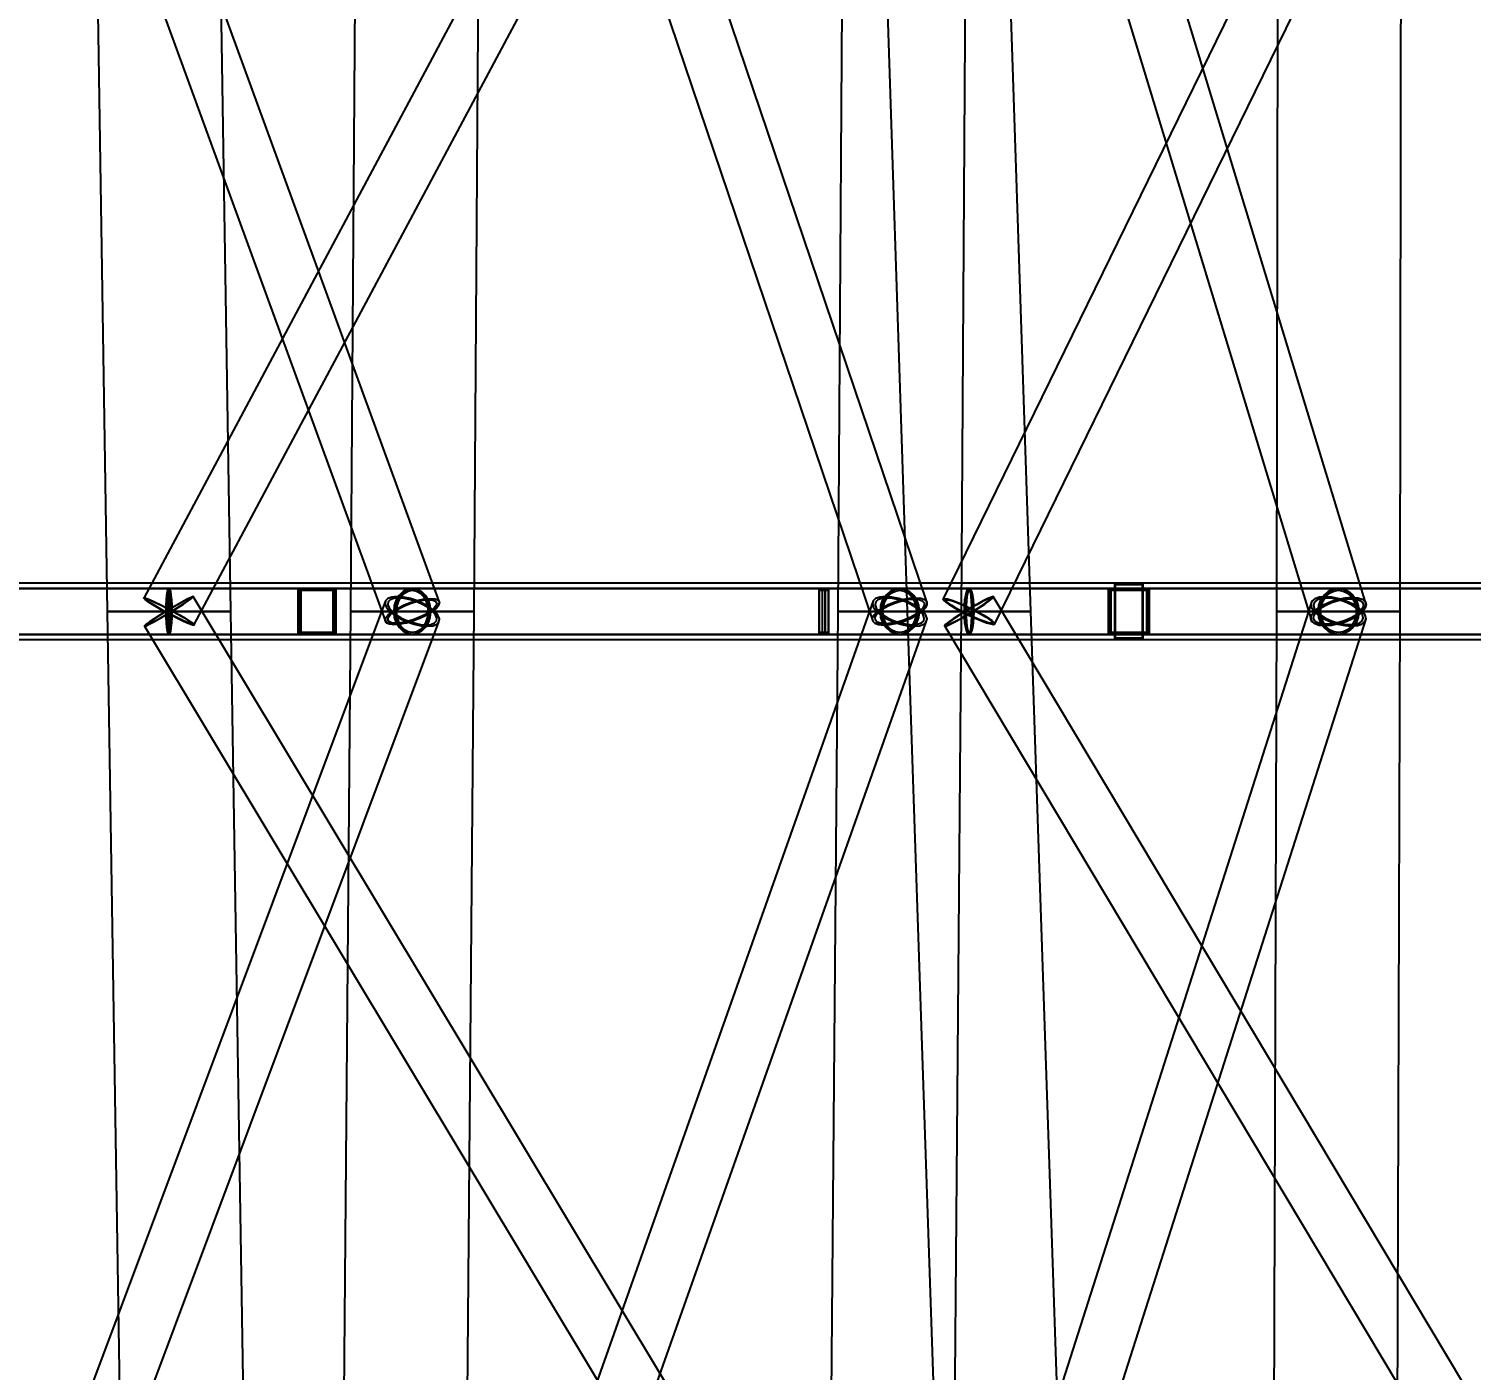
# Model space of a CAD drawing. Header units: millimetres. Extents: x -123812 to 252100, y -3000 to 639000.
# Drawn here: x 6005 to 18780, y 68280 to 80160 of the extents above; entities that cross this region are included whole.
import ezdxf

# ---------------------------------------------------------------- set-up
doc = ezdxf.new("R2010")
doc.units = ezdxf.units.MM
doc.layers.add('D-STR-DIM', color=7, linetype='Continuous', lineweight=13)
doc.layers.add('D-STR-STRC', color=7, linetype='Continuous', lineweight=25)
doc.styles.add('OpenSansCondensed-Light', font='OpenSansCondensed-Light.ttf')
doc.styles.add('TOWER_UNICODE', font='Arial Unicode.ttf')
doc.dimstyles.new('EZDXF', dxfattribs={"dimtxt": 0.25, "dimasz": 0.175, "dimexe": 0.375, "dimexo": 0.125, "dimgap": 0.1, "dimtad": 1, "dimlfac": 100, "dimzin": 12, "dimdsep": 46, "dimtxsty": 'OpenSansCondensed-Light', "dimblk": 'ARCHTICK', "dimcen": 2.5, "dimazin": 3, "dimtfac": 0.5, "dimtmove": 2, "dimatfit": 3})

# ---------------------------------------------------------------- blocks, each defined once
blk = doc.blocks.new('_ARCHTICK')
at = {"color": 0, "linetype": 'BYBLOCK', "const_width": 0.15}
blk.add_lwpolyline([(-0.5, -0.5), (0.5, 0.5)], dxfattribs=at)

msp = doc.modelspace()

# ---------------------------------------------------------------- linework, layer by layer
at = {"layer": 'D-STR-STRC'}
for points in [[(4594, 87418.6), (9161.4, 74918.6), (9172.1, 74900.3), (9198.5, 74888.8), (9238.7, 74884.9), (9289.9, 74888.8), (9348.8, 74900.3), (9411.2, 74918.6), (9473, 74942.4), (9529.9, 74970.2), (9578, 75000), (9614.1, 75029.8), (9635.7, 75057.6), (9641.3, 75081.4), (5073.9, 87581.4)], [(13696.9, 87616.6), (7021.9, 75116.6), (7034.6, 75104.6), (7061.7, 75085.4), (7101.3, 75060.4), (7150.7, 75031.3), (7206.5, 75000), (7265, 74968.7), (7322.1, 74939.6), (7374, 74914.6), (7417.1, 74895.4), (7448.5, 74883.4), (7466.1, 74879.3), (7468.6, 74883.4), (14143.6, 87383.4)], [(9250.5, 87414.6), (13479.5, 74914.6), (13498.3, 74895.4), (13532.1, 74883.4), (13578.6, 74879.3), (13634.6, 74883.4), (13696.4, 74895.4), (13759.6, 74914.6), (13820.1, 74939.6), (13873.6, 74968.7), (13916.6, 75000), (13946, 75031.3), (13960, 75060.4), (13957.5, 75085.4), (9728.5, 87585.4)], [(13555.4, 87437.6), (17360, 74937.6), (17369.3, 74911.7), (17394.7, 74891.9), (17434.4, 74879.4), (17485.7, 74875.1), (17545.1, 74879.4), (17608.6, 74891.9), (17671.9, 74911.7), (17730.6, 74937.6), (17780.7, 74967.7), (17818.8, 75000), (17842.4, 75032.3), (17849.8, 75062.4), (14045.2, 87562.4)], [(20218.1, 87611.2), (14104.4, 75111.2), (14109.4, 75099.7), (14129.5, 75081.4), (14163.6, 75057.6), (14209.1, 75029.8), (14263.1, 75000), (14321.8, 74970.2), (14381.3, 74942.4), (14437.4, 74918.6), (14486.5, 74900.3), (14525, 74888.8), (14550.5, 74884.9), (14561.1, 74888.8), (20674.8, 87388.8)], [(0, 74796.8), (7245.2, 74796.8), (7247.4, 74803.7), (7249.5, 74824), (7251.3, 74856.3), (7252.6, 74898.4), (7253.5, 74947.4), (7253.8, 75000), (7253.5, 75052.6), (7252.6, 75101.6), (7251.3, 75143.7), (7249.5, 75176), (7247.4, 75196.3), (7245.2, 75203.2), (0, 75203.2)], [(4951.6, 62407.1), (9637.6, 74907.1), (9641.3, 74934.3), (9628.6, 74966), (9600.5, 75000), (9558.8, 75034), (9506.3, 75065.7), (9446.7, 75092.9), (9384, 75113.7), (9322.5, 75126.8), (9266.4, 75131.3), (9219.4, 75126.8), (9184.9, 75113.7), (9165.1, 75092.9), (4479.1, 62592.9)], [(4779.5, 74796.8), (9401.3, 74796.8), (9440.5, 74803.7), (9477, 74824), (9508.4, 74856.3), (9532.4, 74898.4), (9547.6, 74947.4), (9552.7, 75000), (9547.6, 75052.6), (9532.4, 75101.6), (9508.4, 75143.7), (9477, 75176), (9440.5, 75196.3), (9401.3, 75203.2), (4779.5, 75203.2)], [(14970.7, 62631.3), (7461.5, 75131.3), (7447.4, 75126.8), (7419.5, 75113.7), (7379.8, 75092.8), (7330.9, 75065.7), (7276.1, 75034), (7219.2, 75000), (7164.2, 74966), (7114.6, 74934.3), (7073.9, 74907.2), (7044.9, 74886.3), (7029.6, 74873.2), (7028.9, 74868.7), (14538.1, 62368.7)], [(9531, 62407.2), (13954.1, 74907.2), (13960.5, 74934.3), (13950.3, 74966), (13924.3, 75000), (13884.4, 75034), (13833.1, 75065.7), (13774, 75092.8), (13711.1, 75113.7), (13648.7, 75126.8), (13591.1, 75131.3), (13542.2, 75126.8), (13505.3, 75113.7), (13482.9, 75092.8), (9059.8, 62592.8)], [(13858.2, 62435), (17849.1, 74935), (17842.4, 74966.3), (17819.4, 75000), (17781.9, 75033.7), (17732.3, 75065), (17674, 75092), (17611, 75112.6), (17547.6, 75125.6), (17488.1, 75130.1), (17436.5, 75125.6), (17396.5, 75112.6), (17370.6, 75092), (17360.7, 75065), (13369.8, 62565)], [(22017.6, 62631.3), (14547.9, 75131.3), (14531, 75126.8), (14500.6, 75113.7), (14458.7, 75092.9), (14408.3, 75065.7), (14352.8, 75034), (14295.8, 75000), (14241.4, 74966), (14193.2, 74934.3), (14154.5, 74907.1), (14128, 74886.3), (14115.4, 74873.2), (14117.7, 74868.7), (21587.4, 62368.7)], [(21115.7, 75203.2), (14332.8, 75203.2), (14322, 75196.3), (14311.9, 75176), (14303.3, 75143.7), (14296.7, 75101.6), (14292.5, 75052.6), (14291.1, 75000), (14292.5, 74947.4), (14296.7, 74898.4), (14303.3, 74856.3), (14311.9, 74824), (14322, 74803.7), (14332.8, 74796.8), (21115.7, 74796.8)], [(20963.7, 75203.2), (17604.9, 75203.2), (17558.3, 75196.3), (17514.9, 75176), (17477.6, 75143.7), (17449, 75101.6), (17431, 75052.6), (17424.8, 75000), (17431, 74947.4), (17449, 74898.4), (17477.6, 74856.3), (17514.9, 74824), (17558.3, 74803.7), (17604.9, 74796.8), (20963.7, 74796.8)]]:
    msp.add_lwpolyline(points, dxfattribs=at)
for points in [[(6502.9, 87500), (6697.6, 75000), (7792.9, 75000), (7595.8, 87500)], [(8853.7, 75000), (9949, 75000), (10036, 87500), (8943, 87500)], [(13170.9, 75000), (14266.2, 75000), (14346.8, 87500), (13253.8, 87500)], [(13373.8, 87500), (13785.1, 75000), (14880.4, 75000), (14466.8, 87500)], [(17057.3, 75000), (18152.6, 75000), (18170, 87500), (17077, 87500)], [(5244.4, 74750), (25736, 74750), (25736, 75250), (5244.4, 75250)], [(5244.4, 74750), (15873.1, 74750), (15873.1, 75250), (5244.4, 75250)], [(15623.1, 75250), (15873.1, 75250), (15873.1, 74750), (15623.1, 74750)], [(-149.1, 74800), (8707.1, 74800), (8707.1, 75200), (-149.1, 75200)], [(-11.8, 74800), (13059, 74800), (13059, 75200), (-11.8, 75200)], [(7219.2, 75000), (7164.2, 74966), (7114.6, 74934.3), (7073.9, 74907.2), (7044.9, 74886.3), (7029.6, 74873.2), (7028.9, 74868.7), (7043, 74873.2), (7070.9, 74886.3), (7110.6, 74907.2), (7159.6, 74934.3), (7214.3, 74966), (7271.2, 75000), (7326.3, 75034), (7375.9, 75065.7), (7416.5, 75092.8), (7445.5, 75113.7), (7460.9, 75126.8), (7461.5, 75131.3), (7447.4, 75126.8), (7419.5, 75113.7), (7379.8, 75092.8), (7330.9, 75065.7), (7276.1, 75034)], [(7219.8, 75000), (7220.7, 74947.4), (7223.2, 74898.4), (7227.3, 74856.3), (7232.5, 74824), (7238.6, 74803.7), (7245.2, 74796.8), (14332.8, 74796.8), (14339.3, 74803.7), (14345.5, 74824), (14350.7, 74856.3), (14354.8, 74898.4), (14357.3, 74947.4), (14358.2, 75000), (14357.3, 75052.6), (14354.8, 75101.6), (14350.7, 75143.7), (14345.5, 75176), (14339.3, 75196.3), (14332.8, 75203.2), (7245.2, 75203.2), (7238.6, 75196.3), (7232.5, 75176), (7227.3, 75143.7), (7223.2, 75101.6), (7220.7, 75052.6)], [(7270.6, 75000), (7269.8, 74947.4), (7267.2, 74898.4), (7263.2, 74856.3), (7257.9, 74824), (7251.8, 74803.7), (7245.2, 74796.8), (7238.6, 74803.7), (7232.5, 74824), (7227.3, 74856.3), (7223.2, 74898.4), (7220.7, 74947.4), (7219.8, 75000), (7220.7, 75052.6), (7223.2, 75101.6), (7227.3, 75143.7), (7232.5, 75176), (7238.6, 75196.3), (7245.2, 75203.2), (7251.8, 75196.3), (7257.9, 75176), (7263.2, 75143.7), (7267.2, 75101.6), (7269.8, 75052.6)], [(7268.6, 75000), (7267.8, 74951.5), (7265.5, 74906.4), (7261.8, 74867.6), (7256.9, 74837.9), (7251.3, 74819.2), (7245.2, 74812.8), (7239.2, 74819.2), (7233.5, 74837.9), (7228.7, 74867.6), (7225, 74906.4), (7222.6, 74951.5), (7221.8, 75000), (7222.6, 75048.5), (7225, 75093.6), (7228.7, 75132.4), (7233.5, 75162.1), (7239.2, 75180.8), (7245.2, 75187.2), (7251.3, 75180.8), (7256.9, 75162.1), (7261.8, 75132.4), (7265.5, 75093.6), (7267.8, 75048.5)], [(7253.8, 75000), (7253.5, 74947.4), (7252.6, 74898.4), (7251.3, 74856.3), (7249.5, 74824), (7247.4, 74803.7), (7245.2, 74796.8), (7243, 74803.7), (7241, 74824), (7239.2, 74856.3), (7237.8, 74898.4), (7237, 74947.4), (7236.7, 75000), (7237, 75052.6), (7237.8, 75101.6), (7239.2, 75143.7), (7241, 75176), (7243, 75196.3), (7245.2, 75203.2), (7247.4, 75196.3), (7249.5, 75176), (7251.3, 75143.7), (7252.6, 75101.6), (7253.5, 75052.6)], [(7253.1, 75000), (7252.8, 74951.5), (7252, 74906.4), (7250.8, 74867.6), (7249.2, 74837.9), (7247.3, 74819.2), (7245.2, 74812.8), (7243.2, 74819.2), (7241.3, 74837.9), (7239.7, 74867.6), (7238.4, 74906.4), (7237.6, 74951.5), (7237.4, 75000), (7237.6, 75048.5), (7238.4, 75093.6), (7239.7, 75132.4), (7241.3, 75162.1), (7243.2, 75180.8), (7245.2, 75187.2), (7247.3, 75180.8), (7249.2, 75162.1), (7250.8, 75132.4), (7252, 75093.6), (7252.8, 75048.5)], [(8391.1, 74800), (15915.1, 74800), (15915.1, 75200), (8391.1, 75200)], [(8391.1, 75200), (8725.1, 75200), (8725.1, 74800), (8391.1, 74800)], [(8401.1, 75188), (8715.1, 75188), (8715.1, 74812), (8401.1, 74812)], [(8409, 75200), (8707.1, 75200), (8707.1, 74800), (8409, 74800)], [(8418, 75188), (8698.2, 75188), (8698.2, 74812), (8418, 74812)], [(9202.2, 75000), (9243.9, 74966), (9296.3, 74934.3), (9355.9, 74907.1), (9418.6, 74886.3), (9480.1, 74873.2), (9536.3, 74868.7), (9583.2, 74873.2), (9617.8, 74886.3), (9637.6, 74907.1), (9641.3, 74934.3), (9628.6, 74966), (9600.5, 75000), (9558.8, 75034), (9506.3, 75065.7), (9446.7, 75092.9), (9384, 75113.7), (9322.5, 75126.8), (9266.4, 75131.3), (9219.4, 75126.8), (9184.9, 75113.7), (9165.1, 75092.9), (9161.4, 75065.7), (9174, 75034)], [(9239.4, 75000), (9244.9, 74947.4), (9261.1, 74898.4), (9286.8, 74856.3), (9320.4, 74824), (9359.4, 74803.7), (9401.3, 74796.8), (13718.5, 74796.8), (13760.4, 74803.7), (13799.5, 74824), (13833, 74856.3), (13858.7, 74898.4), (13874.9, 74947.4), (13880.4, 75000), (13874.9, 75052.6), (13858.7, 75101.6), (13833, 75143.7), (13799.5, 75176), (13760.4, 75196.3), (13718.5, 75203.2), (9401.3, 75203.2), (9359.4, 75196.3), (9320.4, 75176), (9286.8, 75143.7), (9261.1, 75101.6), (9244.9, 75052.6)], [(9563.2, 75000), (9557.7, 74947.4), (9541.5, 74898.4), (9515.8, 74856.3), (9482.3, 74824), (9443.2, 74803.7), (9401.3, 74796.8), (9359.4, 74803.7), (9320.4, 74824), (9286.8, 74856.3), (9261.1, 74898.4), (9244.9, 74947.4), (9239.4, 75000), (9244.9, 75052.6), (9261.1, 75101.6), (9286.8, 75143.7), (9320.4, 75176), (9359.4, 75196.3), (9401.3, 75203.2), (9443.2, 75196.3), (9482.3, 75176), (9515.8, 75143.7), (9541.5, 75101.6), (9557.7, 75052.6)], [(9552.7, 75000), (9547.6, 74947.4), (9532.4, 74898.4), (9508.4, 74856.3), (9477, 74824), (9440.5, 74803.7), (9401.3, 74796.8), (9362.1, 74803.7), (9325.6, 74824), (9294.2, 74856.3), (9270.2, 74898.4), (9255.1, 74947.4), (9249.9, 75000), (9255.1, 75052.6), (9270.2, 75101.6), (9294.2, 75143.7), (9325.6, 75176), (9362.1, 75196.3), (9401.3, 75203.2), (9440.5, 75196.3), (9477, 75176), (9508.4, 75143.7), (9532.4, 75101.6), (9547.6, 75052.6)], [(9550.5, 75000), (9545.4, 74951.5), (9530.5, 74906.4), (9506.8, 74867.6), (9475.9, 74837.9), (9439.9, 74819.2), (9401.3, 74812.8), (9362.7, 74819.2), (9326.7, 74837.9), (9295.8, 74867.6), (9272.1, 74906.4), (9257.2, 74951.5), (9252.2, 75000), (9257.2, 75048.5), (9272.1, 75093.6), (9295.8, 75132.4), (9326.7, 75162.1), (9362.7, 75180.8), (9401.3, 75187.2), (9439.9, 75180.8), (9475.9, 75162.1), (9506.8, 75132.4), (9530.5, 75093.6), (9545.4, 75048.5)], [(9540.8, 75000), (9536, 74951.5), (9522.1, 74906.4), (9499.9, 74867.6), (9471.1, 74837.9), (9437.4, 74819.2), (9401.3, 74812.8), (9365.2, 74819.2), (9331.6, 74837.9), (9302.7, 74867.6), (9280.5, 74906.4), (9266.6, 74951.5), (9261.8, 75000), (9266.6, 75048.5), (9280.5, 75093.6), (9302.7, 75132.4), (9331.6, 75162.1), (9365.2, 75180.8), (9401.3, 75187.2), (9437.4, 75180.8), (9471.1, 75162.1), (9499.9, 75132.4), (9522.1, 75093.6), (9536, 75048.5)], [(13006.2, 74800), (25652, 74800), (25652, 75200), (13006.2, 75200)], [(13006.2, 75200), (13088.2, 75200), (13088.2, 74800), (13006.2, 74800)], [(13008.7, 75188), (13085.7, 75188), (13085.7, 74812), (13008.7, 74812)], [(13035.4, 75200), (13059, 75200), (13059, 74800), (13035.4, 74800)], [(13036.1, 75188), (13058.3, 75188), (13058.3, 74812), (13036.1, 74812)], [(13512.7, 75000), (13552.7, 74966), (13604, 74934.3), (13663.1, 74907.2), (13725.9, 74886.3), (13788.3, 74873.2), (13845.9, 74868.7), (13894.8, 74873.2), (13931.8, 74886.3), (13954.1, 74907.2), (13960.5, 74934.3), (13950.3, 74966), (13924.3, 75000), (13884.4, 75034), (13833.1, 75065.7), (13774, 75092.8), (13711.1, 75113.7), (13648.7, 75126.8), (13591.1, 75131.3), (13542.2, 75126.8), (13505.3, 75113.7), (13482.9, 75092.8), (13476.6, 75065.7), (13486.7, 75034)], [(13547, 75000), (13552.8, 74947.4), (13569.9, 74898.4), (13597.2, 74856.3), (13632.7, 74824), (13674.1, 74803.7), (13718.5, 74796.8), (17604.9, 74796.8), (17649.3, 74803.7), (17690.7, 74824), (17726.2, 74856.3), (17753.5, 74898.4), (17770.6, 74947.4), (17776.5, 75000), (17770.6, 75052.6), (17753.5, 75101.6), (17726.2, 75143.7), (17690.7, 75176), (17649.3, 75196.3), (17604.9, 75203.2), (13718.5, 75203.2), (13674.1, 75196.3), (13632.7, 75176), (13597.2, 75143.7), (13569.9, 75101.6), (13552.8, 75052.6)], [(13890.1, 75000), (13884.2, 74947.4), (13867.1, 74898.4), (13839.8, 74856.3), (13804.3, 74824), (13762.9, 74803.7), (13718.5, 74796.8), (13674.1, 74803.7), (13632.7, 74824), (13597.2, 74856.3), (13569.9, 74898.4), (13552.8, 74947.4), (13547, 75000), (13552.8, 75052.6), (13569.9, 75101.6), (13597.2, 75143.7), (13632.7, 75176), (13674.1, 75196.3), (13718.5, 75203.2), (13762.9, 75196.3), (13804.3, 75176), (13839.8, 75143.7), (13867.1, 75101.6), (13884.2, 75052.6)], [(13880.4, 75000), (13874.9, 74947.4), (13858.7, 74898.4), (13833, 74856.3), (13799.5, 74824), (13760.4, 74803.7), (13718.5, 74796.8), (13676.6, 74803.7), (13637.6, 74824), (13604, 74856.3), (13578.3, 74898.4), (13562.1, 74947.4), (13556.6, 75000), (13562.1, 75052.6), (13578.3, 75101.6), (13604, 75143.7), (13637.6, 75176), (13676.6, 75196.3), (13718.5, 75203.2), (13760.4, 75196.3), (13799.5, 75176), (13833, 75143.7), (13858.7, 75101.6), (13874.9, 75052.6)], [(13876.6, 75000), (13871.2, 74951.5), (13855.4, 74906.4), (13830.3, 74867.6), (13797.5, 74837.9), (13759.4, 74819.2), (13718.5, 74812.8), (13677.6, 74819.2), (13639.5, 74837.9), (13606.8, 74867.6), (13581.6, 74906.4), (13565.9, 74951.5), (13560.5, 75000), (13565.9, 75048.5), (13581.6, 75093.6), (13606.8, 75132.4), (13639.5, 75162.1), (13677.6, 75180.8), (13718.5, 75187.2), (13759.4, 75180.8), (13797.5, 75162.1), (13830.3, 75132.4), (13855.4, 75093.6), (13871.2, 75048.5)], [(13867.7, 75000), (13862.6, 74951.5), (13847.7, 74906.4), (13824, 74867.6), (13793.1, 74837.9), (13757.1, 74819.2), (13718.5, 74812.8), (13679.9, 74819.2), (13643.9, 74837.9), (13613, 74867.6), (13589.3, 74906.4), (13574.4, 74951.5), (13569.4, 75000), (13574.4, 75048.5), (13589.3, 75093.6), (13613, 75132.4), (13643.9, 75162.1), (13679.9, 75180.8), (13718.5, 75187.2), (13757.1, 75180.8), (13793.1, 75162.1), (13824, 75132.4), (13847.7, 75093.6), (13862.6, 75048.5)], [(14295.8, 75000), (14241.4, 74966), (14193.2, 74934.3), (14154.5, 74907.1), (14128, 74886.3), (14115.4, 74873.2), (14117.7, 74868.7), (14134.6, 74873.2), (14165, 74886.3), (14206.8, 74907.1), (14257.2, 74934.3), (14312.8, 74966), (14369.7, 75000), (14424.1, 75034), (14472.3, 75065.7), (14511, 75092.9), (14537.5, 75113.7), (14550.1, 75126.8), (14547.9, 75131.3), (14531, 75126.8), (14500.6, 75113.7), (14458.7, 75092.9), (14408.3, 75065.7), (14352.8, 75034)], [(14374.4, 75000), (14373, 74947.4), (14368.8, 74898.4), (14362.2, 74856.3), (14353.6, 74824), (14343.5, 74803.7), (14332.8, 74796.8), (14322, 74803.7), (14311.9, 74824), (14303.3, 74856.3), (14296.7, 74898.4), (14292.5, 74947.4), (14291.1, 75000), (14292.5, 75052.6), (14296.7, 75101.6), (14303.3, 75143.7), (14311.9, 75176), (14322, 75196.3), (14332.8, 75203.2), (14343.5, 75196.3), (14353.6, 75176), (14362.2, 75143.7), (14368.8, 75101.6), (14373, 75052.6)], [(14371.1, 75000), (14369.8, 74951.5), (14366, 74906.4), (14359.9, 74867.6), (14352, 74837.9), (14342.7, 74819.2), (14332.8, 74812.8), (14322.8, 74819.2), (14313.6, 74837.9), (14305.6, 74867.6), (14299.5, 74906.4), (14295.7, 74951.5), (14294.4, 75000), (14295.7, 75048.5), (14299.5, 75093.6), (14305.6, 75132.4), (14313.6, 75162.1), (14322.8, 75180.8), (14332.8, 75187.2), (14342.7, 75180.8), (14352, 75162.1), (14359.9, 75132.4), (14366, 75093.6), (14369.8, 75048.5)], [(14358.2, 75000), (14357.3, 74947.4), (14354.8, 74898.4), (14350.7, 74856.3), (14345.5, 74824), (14339.3, 74803.7), (14332.8, 74796.8), (14326.2, 74803.7), (14320.1, 74824), (14314.8, 74856.3), (14310.8, 74898.4), (14308.2, 74947.4), (14307.4, 75000), (14308.2, 75052.6), (14310.8, 75101.6), (14314.8, 75143.7), (14320.1, 75176), (14326.2, 75196.3), (14332.8, 75203.2), (14339.3, 75196.3), (14345.5, 75176), (14350.7, 75143.7), (14354.8, 75101.6), (14357.3, 75052.6)], [(14356.2, 75000), (14355.4, 74951.5), (14353, 74906.4), (14349.3, 74867.6), (14344.5, 74837.9), (14338.8, 74819.2), (14332.8, 74812.8), (14326.7, 74819.2), (14321.1, 74837.9), (14316.2, 74867.6), (14312.5, 74906.4), (14310.2, 74951.5), (14309.4, 75000), (14310.2, 75048.5), (14312.5, 75093.6), (14316.2, 75132.4), (14321.1, 75162.1), (14326.7, 75180.8), (14332.8, 75187.2), (14338.8, 75180.8), (14344.5, 75162.1), (14349.3, 75132.4), (14353, 75093.6), (14355.4, 75048.5)], [(15569.3, 74800), (21784.1, 74800), (21784.1, 75200), (15569.3, 75200)], [(15569.3, 75200), (15926.9, 75200), (15926.9, 74800), (15569.3, 74800)], [(15580, 75188), (15916.2, 75188), (15916.2, 74812), (15580, 74812)], [(15581.1, 75200), (15915.1, 75200), (15915.1, 74800), (15581.1, 74800)], [(15591.1, 75188), (15905.1, 75188), (15905.1, 74812), (15591.1, 74812)], [(15629.1, 75238), (15867.1, 75238), (15867.1, 74762), (15629.1, 74762)], [(17818.8, 75000), (17780.7, 74967.7), (17730.6, 74937.6), (17671.9, 74911.7), (17608.6, 74891.9), (17545.1, 74879.4), (17485.7, 74875.1), (17434.4, 74879.4), (17394.7, 74891.9), (17369.3, 74911.7), (17360, 74937.6), (17367.4, 74967.7), (17391, 75000), (17429.2, 75032.3), (17479.3, 75062.4), (17538, 75088.3), (17601.2, 75108.1), (17664.7, 75120.6), (17724.2, 75124.9), (17775.5, 75120.6), (17815.2, 75108.1), (17840.5, 75088.3), (17849.8, 75062.4), (17842.4, 75032.3)], [(17390.4, 75000), (17428, 74966.3), (17477.6, 74935), (17535.9, 74908), (17598.9, 74887.4), (17662.3, 74874.4), (17721.8, 74869.9), (17773.3, 74874.4), (17813.4, 74887.4), (17839.2, 74908), (17849.1, 74935), (17842.4, 74966.3), (17819.4, 75000), (17781.9, 75033.7), (17732.3, 75065), (17674, 75092), (17611, 75112.6), (17547.6, 75125.6), (17488.1, 75130.1), (17436.5, 75125.6), (17396.5, 75112.6), (17370.6, 75092), (17360.7, 75065), (17367.5, 75033.7)], [(17785, 75000), (17778.9, 74947.4), (17760.9, 74898.4), (17732.3, 74856.3), (17695, 74824), (17651.5, 74803.7), (17604.9, 74796.8), (17558.3, 74803.7), (17514.9, 74824), (17477.6, 74856.3), (17449, 74898.4), (17431, 74947.4), (17424.8, 75000), (17431, 75052.6), (17449, 75101.6), (17477.6, 75143.7), (17514.9, 75176), (17558.3, 75196.3), (17604.9, 75203.2), (17651.5, 75196.3), (17695, 75176), (17732.3, 75143.7), (17760.9, 75101.6), (17778.9, 75052.6)], [(17776.5, 75000), (17770.6, 74947.4), (17753.5, 74898.4), (17726.2, 74856.3), (17690.7, 74824), (17649.3, 74803.7), (17604.9, 74796.8), (17560.5, 74803.7), (17519.1, 74824), (17483.6, 74856.3), (17456.4, 74898.4), (17439.2, 74947.4), (17433.4, 75000), (17439.2, 75052.6), (17456.4, 75101.6), (17483.6, 75143.7), (17519.1, 75176), (17560.5, 75196.3), (17604.9, 75203.2), (17649.3, 75196.3), (17690.7, 75176), (17726.2, 75143.7), (17753.5, 75101.6), (17770.6, 75052.6)], [(17770.8, 75000), (17765.2, 74951.5), (17748.6, 74906.4), (17722.2, 74867.6), (17687.9, 74837.9), (17647.9, 74819.2), (17604.9, 74812.8), (17562, 74819.2), (17522, 74837.9), (17487.6, 74867.6), (17461.2, 74906.4), (17444.7, 74951.5), (17439, 75000), (17444.7, 75048.5), (17461.2, 75093.6), (17487.6, 75132.4), (17522, 75162.1), (17562, 75180.8), (17604.9, 75187.2), (17647.9, 75180.8), (17687.9, 75162.1), (17722.2, 75132.4), (17748.6, 75093.6), (17765.2, 75048.5)], [(17763, 75000), (17757.6, 74951.5), (17741.8, 74906.4), (17716.7, 74867.6), (17683.9, 74837.9), (17645.8, 74819.2), (17604.9, 74812.8), (17564, 74819.2), (17525.9, 74837.9), (17493.2, 74867.6), (17468.1, 74906.4), (17452.3, 74951.5), (17446.9, 75000), (17452.3, 75048.5), (17468.1, 75093.6), (17493.2, 75132.4), (17525.9, 75162.1), (17564, 75180.8), (17604.9, 75187.2), (17645.8, 75180.8), (17683.9, 75162.1), (17716.7, 75132.4), (17741.8, 75093.6), (17757.6, 75048.5)], [(6697.6, 75000), (6896, 62500), (7993.7, 62500), (7792.9, 75000)], [(7792.9, 75000), (7774.2, 75000), (7719.5, 75000), (7632.5, 75000), (7519, 75000), (7387, 75000), (7245.2, 75000), (7103.5, 75000), (6971.4, 75000), (6858, 75000), (6770.9, 75000), (6716.2, 75000), (6697.6, 75000), (6716.2, 75000), (6770.9, 75000), (6858, 75000), (6971.4, 75000), (7103.5, 75000), (7245.2, 75000), (7387, 75000), (7519, 75000), (7632.5, 75000), (7719.5, 75000), (7774.2, 75000)], [(7283.9, 75000), (7339.8, 74968.7), (7389.2, 74939.6), (7428.8, 74914.6), (7455.8, 74895.4), (7468.6, 74883.4), (7466.1, 74879.3), (7448.5, 74883.4), (7417.1, 74895.4), (7374, 74914.6), (7322.1, 74939.6), (7265, 74968.7), (7206.5, 75000), (7150.7, 75031.3), (7101.3, 75060.4), (7061.7, 75085.4), (7034.6, 75104.6), (7021.9, 75116.6), (7024.4, 75120.7), (7041.9, 75116.6), (7073.3, 75104.6), (7116.4, 75085.4), (7168.3, 75060.4), (7225.5, 75031.3)], [(7280.1, 75000), (7330.5, 74971.8), (7375, 74945.6), (7410.7, 74923), (7435.1, 74905.7), (7446.6, 74894.9), (7444.3, 74891.1), (7428.5, 74894.9), (7400.2, 74905.7), (7361.3, 74923), (7314.6, 74945.6), (7263, 74971.8), (7210.3, 75000), (7160, 75028.2), (7115.4, 75054.4), (7079.7, 75077), (7055.3, 75094.3), (7043.9, 75105.1), (7046.1, 75108.9), (7061.9, 75105.1), (7090.2, 75094.3), (7129.1, 75077), (7175.9, 75054.4), (7227.4, 75028.2)], [(7221.8, 75000), (7172.1, 74969.4), (7127.4, 74940.8), (7090.8, 74916.3), (7064.6, 74897.5), (7050.8, 74885.7), (7050.2, 74881.6), (7062.9, 74885.7), (7088.1, 74897.5), (7123.9, 74916.3), (7168, 74940.8), (7217.4, 74969.4), (7268.6, 75000), (7318.3, 75030.6), (7363, 75059.2), (7399.7, 75083.7), (7425.8, 75102.5), (7439.6, 75114.3), (7440.2, 75118.4), (7427.5, 75114.3), (7402.4, 75102.5), (7366.5, 75083.7), (7322.4, 75059.2), (7273.1, 75030.6)], [(8746.6, 62500), (9844.2, 62500), (9949, 75000), (8853.7, 75000)], [(9949, 75000), (9930.3, 75000), (9875.6, 75000), (9788.6, 75000), (9675.1, 75000), (9543.1, 75000), (9401.3, 75000), (9259.6, 75000), (9127.5, 75000), (9014.1, 75000), (8927, 75000), (8872.3, 75000), (8853.7, 75000), (8872.3, 75000), (8927, 75000), (9014.1, 75000), (9127.5, 75000), (9259.6, 75000), (9401.3, 75000), (9543.1, 75000), (9675.1, 75000), (9788.6, 75000), (9875.6, 75000), (9930.3, 75000)], [(9578, 75000), (9529.9, 74970.2), (9473, 74942.4), (9411.2, 74918.6), (9348.8, 74900.3), (9289.9, 74888.8), (9238.7, 74884.9), (9198.5, 74888.8), (9172.1, 74900.3), (9161.4, 74918.6), (9167, 74942.4), (9188.5, 74970.2), (9224.6, 75000), (9272.7, 75029.8), (9329.6, 75057.6), (9391.4, 75081.4), (9453.8, 75099.7), (9512.7, 75111.2), (9564, 75115.1), (9604.1, 75111.2), (9630.5, 75099.7), (9641.3, 75081.4), (9635.7, 75057.6), (9614.1, 75029.8)], [(9221.8, 75000), (9259.4, 74969.4), (9306.6, 74940.8), (9360.4, 74916.3), (9416.9, 74897.5), (9472.4, 74885.6), (9523, 74881.6), (9565.3, 74885.6), (9596.4, 74897.5), (9614.3, 74916.3), (9617.6, 74940.8), (9606.2, 74969.4), (9580.9, 75000), (9543.3, 75030.6), (9496, 75059.2), (9442.2, 75083.7), (9385.7, 75102.5), (9330.3, 75114.4), (9279.7, 75118.4), (9237.3, 75114.4), (9206.2, 75102.5), (9188.3, 75083.7), (9185, 75059.2), (9196.4, 75030.6)], [(9560.6, 75000), (9517.2, 74973.1), (9465.9, 74948.1), (9410.3, 74926.6), (9354, 74910.1), (9300.9, 74899.7), (9254.7, 74896.2), (9218.4, 74899.7), (9194.7, 74910.1), (9185, 74926.6), (9190, 74948.1), (9209.5, 74973.1), (9242, 75000), (9285.4, 75026.9), (9336.7, 75051.9), (9392.4, 75073.4), (9448.7, 75089.9), (9501.7, 75100.3), (9547.9, 75103.8), (9584.2, 75100.3), (9608, 75089.9), (9617.6, 75073.4), (9612.6, 75051.9), (9593.1, 75026.9)], [(13065.2, 62500), (14162.8, 62500), (14266.2, 75000), (13170.9, 75000)], [(14266.2, 75000), (14247.5, 75000), (14192.8, 75000), (14105.8, 75000), (13992.3, 75000), (13860.3, 75000), (13718.5, 75000), (13576.8, 75000), (13444.7, 75000), (13331.3, 75000), (13244.2, 75000), (13189.5, 75000), (13170.9, 75000), (13189.5, 75000), (13244.2, 75000), (13331.3, 75000), (13444.7, 75000), (13576.8, 75000), (13718.5, 75000), (13860.3, 75000), (13992.3, 75000), (14105.8, 75000), (14192.8, 75000), (14247.5, 75000)], [(13916.6, 75000), (13873.6, 74968.7), (13820.1, 74939.6), (13759.6, 74914.6), (13696.4, 74895.4), (13634.6, 74883.4), (13578.6, 74879.3), (13532.1, 74883.4), (13498.3, 74895.4), (13479.5, 74914.6), (13477, 74939.6), (13491, 74968.7), (13520.5, 75000), (13563.4, 75031.3), (13617, 75060.4), (13677.4, 75085.4), (13740.7, 75104.6), (13802.4, 75116.6), (13858.4, 75120.7), (13904.9, 75116.6), (13938.7, 75104.6), (13957.5, 75085.4), (13960, 75060.4), (13946, 75031.3)], [(13532.9, 75000), (13569, 74969.4), (13615.2, 74940.8), (13668.5, 74916.3), (13725.2, 74897.5), (13781.4, 74885.7), (13833.4, 74881.6), (13877.5, 74885.7), (13910.8, 74897.5), (13930.9, 74916.3), (13936.7, 74940.8), (13927.5, 74969.4), (13904.1, 75000), (13868, 75030.6), (13821.8, 75059.2), (13768.5, 75083.7), (13711.8, 75102.5), (13655.6, 75114.3), (13603.7, 75118.4), (13559.5, 75114.3), (13526.3, 75102.5), (13506.1, 75083.7), (13500.4, 75059.2), (13509.5, 75030.6)], [(13897.1, 75000), (13858.3, 74971.8), (13810.1, 74945.6), (13755.6, 74923), (13698.5, 74905.7), (13642.9, 74894.9), (13592.4, 74891.1), (13550.4, 74894.9), (13520, 74905.7), (13503.1, 74923), (13500.8, 74945.6), (13513.4, 74971.8), (13540, 75000), (13578.7, 75028.2), (13627, 75054.4), (13681.5, 75077), (13738.5, 75094.3), (13794.2, 75105.1), (13844.7, 75108.9), (13886.6, 75105.1), (13917, 75094.3), (13934, 75077), (13936.2, 75054.4), (13923.6, 75028.2)], [(13785.1, 75000), (14205.6, 62500), (15303.2, 62500), (14880.4, 75000)], [(14880.4, 75000), (14861.8, 75000), (14807, 75000), (14720, 75000), (14606.6, 75000), (14474.5, 75000), (14332.8, 75000), (14191, 75000), (14058.9, 75000), (13945.5, 75000), (13858.5, 75000), (13803.8, 75000), (13785.1, 75000), (13803.8, 75000), (13858.5, 75000), (13945.5, 75000), (14058.9, 75000), (14191, 75000), (14332.8, 75000), (14474.5, 75000), (14606.6, 75000), (14720, 75000), (14807, 75000), (14861.8, 75000)], [(14402.4, 75000), (14456.4, 74970.2), (14502, 74942.4), (14536, 74918.6), (14556.2, 74900.3), (14561.1, 74888.8), (14550.5, 74884.9), (14525, 74888.8), (14486.5, 74900.3), (14437.4, 74918.6), (14381.3, 74942.4), (14321.8, 74970.2), (14263.1, 75000), (14209.1, 75029.8), (14163.6, 75057.6), (14129.5, 75081.4), (14109.4, 75099.7), (14104.4, 75111.2), (14115.1, 75115.1), (14140.5, 75111.2), (14179.1, 75099.7), (14228.1, 75081.4), (14284.3, 75057.6), (14343.7, 75029.8)], [(14395.6, 75000), (14444.3, 74973.1), (14485.3, 74948.1), (14516, 74926.6), (14534.2, 74910.1), (14538.6, 74899.7), (14529, 74896.2), (14506.1, 74899.7), (14471.3, 74910.1), (14427.1, 74926.6), (14376.5, 74948.1), (14322.9, 74973.1), (14269.9, 75000), (14221.3, 75026.9), (14180.2, 75051.9), (14149.5, 75073.4), (14131.4, 75089.9), (14126.9, 75100.3), (14136.5, 75103.8), (14159.4, 75100.3), (14194.2, 75089.9), (14238.4, 75073.4), (14289, 75051.9), (14342.6, 75026.9)], [(14299.5, 75000), (14250.4, 74969.4), (14206.9, 74940.8), (14172.1, 74916.3), (14148.2, 74897.5), (14136.8, 74885.6), (14138.8, 74881.6), (14154.1, 74885.6), (14181.5, 74897.5), (14219.2, 74916.3), (14264.6, 74940.8), (14314.7, 74969.4), (14366.1, 75000), (14415.1, 75030.6), (14458.6, 75059.2), (14493.5, 75083.7), (14517.4, 75102.5), (14528.7, 75114.4), (14526.7, 75118.4), (14511.5, 75114.4), (14484.1, 75102.5), (14446.3, 75083.7), (14400.9, 75059.2), (14350.8, 75030.6)], [(17014, 62500), (18111.7, 62500), (18152.6, 75000), (17057.3, 75000)], [(18152.6, 75000), (18133.9, 75000), (18079.2, 75000), (17992.2, 75000), (17878.8, 75000), (17746.7, 75000), (17604.9, 75000), (17463.2, 75000), (17331.1, 75000), (17217.7, 75000), (17130.6, 75000), (17075.9, 75000), (17057.3, 75000), (17075.9, 75000), (17130.6, 75000), (17217.7, 75000), (17331.1, 75000), (17463.2, 75000), (17604.9, 75000), (17746.7, 75000), (17878.8, 75000), (17992.2, 75000), (18079.2, 75000), (18133.9, 75000)], [(17797.8, 75000), (17763.4, 74970.9), (17718.2, 74943.7), (17665.3, 74920.4), (17608.2, 74902.5), (17551, 74891.3), (17497.4, 74887.4), (17451.2, 74891.3), (17415.4, 74902.5), (17392.5, 74920.4), (17384.1, 74943.7), (17390.8, 74970.9), (17412.1, 75000), (17446.5, 75029.1), (17491.7, 75056.3), (17544.6, 75079.6), (17601.6, 75097.5), (17658.9, 75108.7), (17712.4, 75112.6), (17758.7, 75108.7), (17794.5, 75097.5), (17817.3, 75079.6), (17825.7, 75056.3), (17819, 75029.1)], [(17411.5, 75000), (17445.4, 74969.7), (17490.1, 74941.4), (17542.7, 74917.1), (17599.5, 74898.5), (17656.6, 74886.7), (17710.3, 74882.7), (17756.7, 74886.7), (17792.9, 74898.5), (17816.2, 74917.1), (17825.1, 74941.4), (17819, 74969.7), (17798.3, 75000), (17764.5, 75030.3), (17719.7, 75058.6), (17667.2, 75082.9), (17610.4, 75101.5), (17553.2, 75113.3), (17499.6, 75117.3), (17453.1, 75113.3), (17417, 75101.5), (17393.7, 75082.9), (17384.8, 75058.6), (17390.9, 75030.3)]]:
    msp.add_lwpolyline(points, close=True, dxfattribs=at)

# ---------------------------------------------------------------- dimensions: what is measured, and where the dimension line sits
at = {"layer": 'D-STR-DIM'}
for base, p2 in [((187000, 0), (0, 450000)), ((250000, 0), (0, 375000)), ((124000, 0), (0, 350000))]:
    msp.add_linear_dim(base=base, p1=(0, 0), p2=p2, angle=90, dimstyle='EZDXF', override={"dimtxt": 8400, "dimasz": 3750, "dimexe": 2100, "dimexo": 1800, "dimgap": 2100, "dimtad": 1, "dimdec": 0, "dimlfac": 1, "dimlunit": 2, "dimtxsty": 'TOWER_UNICODE', "dimclrd": 7, "dimclre": 7, "dimclrt": 7}, dxfattribs=at).render()

doc.saveas('drawing.dxf')
